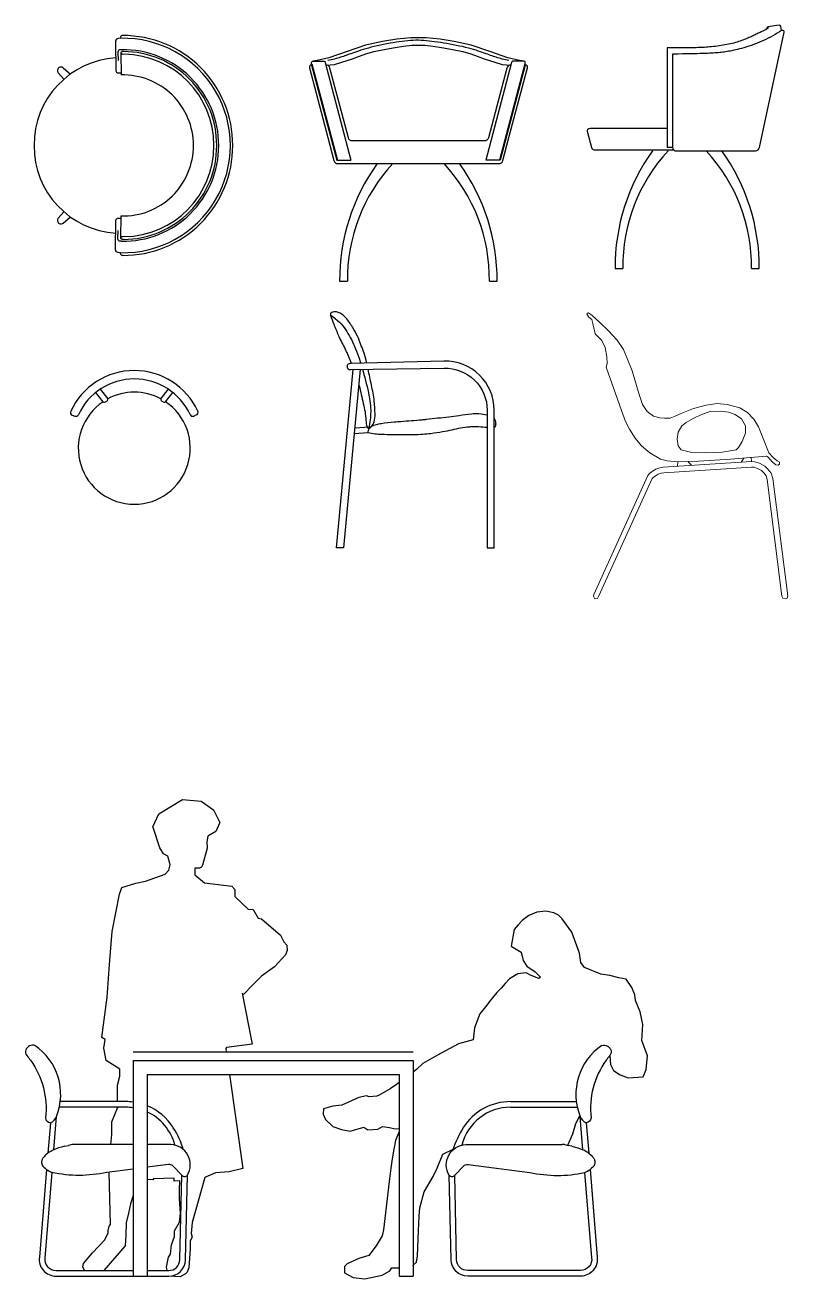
# Model space of a CAD drawing. Header units: centimetres. Extents: x 56177 to 99483, y 493 to 15482.
# Drawn here: x 60480.9 to 60753.3, y 1503.4 to 1950.9 of the extents above; entities that cross this region are included whole.
import ezdxf

# ---------------------------------------------------------------- set-up
doc = ezdxf.new("R2010")
doc.units = ezdxf.units.CM
doc.header["$MEASUREMENT"] = 0

# ---------------------------------------------------------------- blocks, each defined once
blk = doc.blocks.new('sam9-profil')
for p, q in [((-100, 80), (0, 80)), ((-100, 77), (-100, 0)), ((-100, 77), (0, 77)), ((0, 77), (0, 0)), ((-95, 72), (-95, 0)), ((-95, 72), (-5, 72)), ((-5, 72), (-5, 0)), ((-102.52, 60.29), (-126.33, 60.29)), ((-102.52, 62.29), (-125.98, 62.29)), ((34.84, 62.29), (58.3, 62.29)), ((34.84, 60.29), (58.64, 60.29)), ((-127.43, 45.45), (-128.32, 45.08)), ((-126.6, 45.75), (-127.43, 45.45)), ((-125.6, 46.05), (-126.6, 45.75)), ((-124.42, 46.36), (-125.6, 46.05)), ((-124.42, 46.36), (-123.02, 46.68)), ((-121.77, 46.93), (-123.02, 46.68)), ((54.08, 46.93), (55.34, 46.68)), ((56.73, 46.36), (55.34, 46.68)), ((56.73, 46.36), (57.91, 46.05)), ((57.91, 46.05), (58.91, 45.75)), ((58.91, 45.75), (59.75, 45.45)), ((59.75, 45.45), (60.63, 45.08)), ((-132.61, 41.08), (-132.64, 40.82)), ((-132.64, 40.82), (-132.64, 40.54)), ((-132.64, 40.54), (-132.61, 40.26)), ((-132.55, 41.35), (-132.61, 41.08)), ((-132.46, 41.6), (-132.55, 41.35)), ((-132.34, 41.86), (-132.46, 41.6)), ((-132.19, 42.12), (-132.34, 41.86)), ((-132.01, 42.38), (-132.19, 42.12)), ((-131.8, 42.64), (-132.01, 42.38)), ((-131.55, 42.9), (-131.8, 42.64)), ((-131.27, 43.17), (-131.55, 42.9)), ((-130.42, 43.84), (-131.27, 43.17)), ((62.74, 43.84), (63.58, 43.17)), ((63.58, 43.17), (63.86, 42.9)), ((63.86, 42.9), (64.11, 42.64)), ((64.11, 42.64), (64.32, 42.38)), ((64.32, 42.38), (64.5, 42.12)), ((64.5, 42.12), (64.65, 41.86)), ((64.65, 41.86), (64.77, 41.6)), ((64.77, 41.6), (64.86, 41.35)), ((64.86, 41.35), (64.92, 41.08)), ((64.92, 41.08), (64.95, 40.82)), ((64.95, 40.54), (64.92, 40.26)), ((64.95, 40.82), (64.95, 40.54)), ((-132.61, 40.26), (-132.54, 39.96)), ((-132.54, 39.96), (-132.42, 39.65)), ((-132.42, 39.65), (-132.21, 39.31)), ((-132.21, 39.31), (-131.89, 38.93)), ((-131.89, 38.93), (-131.44, 38.52)), ((-131.44, 38.52), (-130.89, 38.11)), ((63.75, 38.52), (63.21, 38.11)), ((64.21, 38.93), (63.75, 38.52)), ((64.52, 39.31), (64.21, 38.93)), ((64.73, 39.65), (64.52, 39.31)), ((64.85, 39.96), (64.73, 39.65)), ((64.92, 40.26), (64.85, 39.96)), ((-100, 0), (-95, 0)), ((-5, 0), (0, 0))]:
    blk.add_line(p, q)
at = {"flags": 128}
for points in [[(-86.77, 146.83), (-87.54, 149.92), (-89.08, 150.69), (-90.39, 152.84), (-92.78, 160.18), (-92.94, 160.39), (-90.76, 164.95), (-82.35, 170.14), (-75.7, 169.49), (-71.32, 166.48), (-69.05, 161.87), (-70.43, 158.71), (-73.24, 156.98), (-73.7, 154.98), (-73.54, 152.78), (-75.25, 146.65), (-75.56, 145.95), (-76.27, 145.66), (-77.92, 145.62), (-77.89, 143.22), (-74.5, 140.32), (-64.71, 139.14), (-63.6, 137.95), (-63.61, 135.53), (-58.93, 130.92), (-57.06, 130.88), (-55.35, 127.78), (-54.11, 127.57), (-47.33, 121.65), (-46.2, 119.28), (-45.13, 118.07), (-44.92, 116.18), (-45.52, 114.68), (-49.49, 110.4), (-54.08, 107.09), (-57.32, 103.82), (-60.57, 100.54), (-61.08, 101.04), (-57.43, 82.77), (-66.61, 81.6), (-66.92, 81.23), (-66.75, 80)], [(-105.5, 62.29), (-105.59, 68.15), (-104.66, 71.32), (-104.67, 73.88), (-109.55, 76.96), (-110.47, 81.38), (-110.01, 84.43), (-111.17, 85.18), (-109.26, 99.51), (-108.36, 111.24), (-107.47, 122.96), (-104.88, 136.33), (-103.96, 138.7), (-98.95, 140.29), (-95.56, 140.95), (-88.55, 143.48), (-87.23, 144.84), (-86.77, 146.83)], [(-65.6, 72), (-60.81, 38.47), (-65.68, 37.26), (-70.5, 36.88), (-74.38, 35.22), (-78.84, 19.09), (-79.26, 15.17), (-78.94, 13.86), (-79.54, 12.6), (-79.56, 9.75), (-80.08, 2.96), (-80.73, 1.43), (-81.31, 0.78), (-83.14, -0.23), (-87.25, 0)], [(-107.96, 47), (-107.54, 50.59), (-107.53, 55.06), (-105.47, 60.27), (-105.47, 60.29)], [(-117.33, 2), (-117.91, 3.28), (-117.71, 4.53), (-114.51, 8.34), (-110.08, 12.95), (-108.93, 15.41), (-108.93, 15.87), (-108.94, 16.33), (-108.51, 17.79), (-108.06, 18.48), (-108.55, 37.11)], [(-87.81, 2), (-88.08, 3.21), (-87.35, 6.72), (-86.64, 7.85), (-86.29, 11.22), (-85.23, 14.13), (-85.25, 16.21), (-83.46, 19.32), (-83.06, 22.38), (-83.45, 27.76), (-83.37, 30.91), (-83.3, 34.05), (-85.28, 33.92), (-85.35, 35.01), (-92.69, 34.76), (-92.97, 34.36), (-95, 34.53)], [(-100, 28.81), (-100.87, 25.83), (-101.66, 22.46), (-102.44, 19.08), (-102.57, 14.61), (-102.79, 10.77), (-110.4, 2)]]:
    blk.add_lwpolyline(points, dxfattribs=at)
for points in [[(82.24, 71.15), (83.31, 73.71), (83.71, 78.62), (81.69, 84.08), (82.03, 89.76), (81.17, 94.34), (79.42, 98.34), (79.21, 100.37), (78.11, 103.04), (76.17, 106.02), (73.55, 106.51), (70.3, 107.31), (67.05, 107.8), (61.29, 110.17), (59.88, 111.95), (59.47, 115.26), (56.73, 122.75), (53.26, 127.5), (51.96, 128.81), (50.25, 129.65), (47.44, 130.26), (44.25, 129.85), (41.33, 128.75), (38.92, 126.95), (37.5, 125.34), (36.08, 123.74), (35.05, 117.8), (38.57, 115.66), (39.29, 112.61), (40.64, 110.65), (43.66, 108.57), (45.52, 106.74), (44.95, 106.28), (42.14, 107.28), (40.35, 108.22), (37.42, 107.95), (34.44, 106.14), (32.95, 104.47), (31.47, 102.8), (29.95, 101.2), (27.8, 98.63), (25.82, 96.13), (23.83, 93.63), (21.89, 88.58), (21.48, 84.37), (16.27, 82.93), (13.16, 81.28), (10.05, 79.63), (6.78, 77.76), (3.52, 75.89), (1.18, 73.8), (0, 72.75)], [(70.27, 78.71), (70.48, 75.49), (71.53, 73.45), (73.96, 71.86), (76.8, 70.82), (82.24, 71.15)], [(-5, 69.06), (-5.92, 68.42), (-8.14, 66.91), (-12.07, 64.55), (-12.96, 64.29), (-15.7, 64.01), (-16.65, 64.39), (-19.39, 63.73), (-25.42, 61), (-28.6, 60.66), (-31.97, 59.68)], [(-31.97, 59.68), (-32.09, 57.83), (-31.24, 55.93), (-28.61, 53.46), (-25.61, 52.34), (-22.48, 51.79), (-17.59, 53.17), (-16.11, 52.22), (-12.61, 52.44), (-10.9, 53.35), (-8.41, 53.05), (-6.43, 52.55), (-5, 52.75)], [(-129.53, 54.76), (-130.42, 43.84)], [(-128.32, 45.08), (-127.34, 57)], [(55.27, 46.69), (57.11, 50.76), (58.1, 54.52), (59.56, 57.25)], [(60.63, 45.08), (59.66, 57)], [(61.85, 54.76), (62.74, 43.84)], [(-5, 51.57), (-6.21, 48.41), (-6.88, 45.29), (-7.4, 41.9), (-7.91, 38.52), (-8.51, 33.77), (-10.58, 16.58), (-11.04, 14.41), (-11.04, 14.41), (-13.18, 10.83), (-15.82, 7.37), (-19.32, 6.32), (-23.51, 4.38), (-24.46, 3.41), (-24.44, 1.18), (-21.43, -0.51), (-17.22, -0.99), (-11.05, 0.33), (-8.33, 1.88), (-7.57, 2.91), (-5.47, 2.93), (-5, 3.01)], [(-100, 47), (-121, 47)], [(0, 3.85), (0.07, 3.86), (1.21, 4.95), (1.63, 7.19), (1.91, 16.2), (2.19, 21.4), (2.46, 24.4), (4, 30.08), (7.21, 35.58), (8.59, 38.59), (10.59, 43.51), (14.34, 45.35)]]:
    blk.add_lwpolyline(points)
for points in [[(-135.08, 82.28, 0.380734), (-138.26, 80.81, 0.286327), (-137.95, 78.71, -0.018435), (-136.63, 77.04, -0.190337), (-131.29, 56.47, 0.34463), (-129.53, 54.76)], [(67.39, 82.28, -0.380734), (70.58, 80.81, -0.286327), (70.27, 78.71, 0.018435), (68.95, 77.04, 0.190337), (63.6, 56.47, -0.34463), (61.85, 54.76)], [(-80.57, 36, 0.563102), (-86.53, 47), (-95, 47)], [(12.88, 36, -0.563102), (18.84, 47), (53.31, 47)], [(-130.89, 38.11), (-133.45, 6.82, 0.455059), (-127.5, 0), (-87.25, 0, 0.407574), (-81.26, 5.86), (-80.57, 36)], [(-128.98, 36.97), (-131.47, 6.55, 0.455059), (-127.5, 2), (-100, 2)], [(-100, 38.22), (-109.39, 37, -0.105364), (-128.98, 36.97)], [(-82.57, 36), (-85.69, 39.27, 0.238866), (-87.39, 39.87), (-95, 38.88)], [(-95, 2), (-87.25, 2, 0.407574), (-83.26, 5.91), (-82.57, 36)], [(63.2, 38.11), (65.76, 6.82, -0.455059), (59.82, 0), (19.57, 0, -0.407574), (13.57, 5.86), (12.88, 36)], [(14.88, 36), (18, 39.27, -0.238866), (19.71, 39.87), (41.7, 37, 0.105364), (61.29, 36.97)], [(61.29, 36.97), (63.78, 6.55, -0.455059), (59.82, 2), (19.57, 2, -0.407574), (15.57, 5.91), (14.88, 36)]]:
    blk.add_lwpolyline(points, format="xyb")
for centre, radius, start, end in [((-146.88, 64.85), 21.05, 338.1163, 56.0796), ((79.19, 64.85), 21.05, 123.9204, 201.8837), ((-102.52, 42.29), 20, 82.748, 90), ((-102.52, 42.29), 18, 81.9372, 90), ((-102.52, 42.29), 20, 32.3599, 67.8995), ((-102.52, 42.29), 18, 14.4818, 65.2893), ((34.84, 42.29), 18, 90, 165.5182), ((34.84, 42.29), 20, 90, 147.6401), ((-130.7, 58.09), 3.53, 289.3016, 341.99), ((63.01, 58.09), 3.53, 198.01, 250.6984), ((-114.45, 34.73), 34.12, 17.6727, 32.3599), ((46.76, 34.73), 34.12, 147.6401, 162.3273), ((-123.85, 35.03), 11, 113.992, 126.7357), ((-121, 43), 4, 90, 101.0932), ((-121, 43), 4, 90, 101.0932), ((53.31, 43), 4, 78.9068, 90), ((53.31, 43), 4, 78.9068, 90), ((56.16, 35.03), 11, 53.2643, 66.008), ((-125.95, 44.18), 7.83, 230.872, 247.2446), ((-81.57, 36.97), 1.39, 224.0177, 315.9816), ((13.88, 36.97), 1.39, 224.0184, 315.9823), ((58.27, 44.18), 7.83, 292.7554, 309.128)]:
    blk.add_arc(centre, radius, start, end)
blk = doc.blocks.new('chaise7-face')
for points in [[(44.13, 78.68), (42.59, 78.83), (38.48, 79.82), (31.99, 82.08), (25.35, 84.29), (19.28, 85.59), (14.26, 86.44), (9.23, 86.96), (6.49, 86.96), (3.75, 86.96), (-1.27, 86.44), (-6.29, 85.59), (-12.36, 84.29), (-19, 82.08), (-25.49, 79.82), (-29.61, 78.83), (-31.15, 78.68)], [(38.84, 78.85), (38.22, 78.98), (37.61, 79.12), (37.01, 79.26), (36.43, 79.4), (35.87, 79.54), (35.33, 79.69), (34.8, 79.84), (34.29, 80), (33.79, 80.16), (33.29, 80.33), (32.8, 80.5), (32.29, 80.68), (31.77, 80.87), (31.23, 81.07), (30.65, 81.28), (30.03, 81.5), (29.37, 81.74), (28.65, 81.99), (27.89, 82.25), (27.07, 82.51), (26.21, 82.78), (25.3, 83.04), (24.34, 83.3), (23.33, 83.56), (22.28, 83.81), (21.18, 84.04), (20.06, 84.27), (18.92, 84.49), (17.77, 84.69), (16.63, 84.89), (15.51, 85.08), (14.4, 85.25), (13.34, 85.42), (12.3, 85.57), (11.29, 85.7), (10.31, 85.82), (9.34, 85.92), (8.38, 86), (7.44, 86.05), (6.49, 86.07), (5.55, 86.07), (4.61, 86.04), (3.65, 85.98), (2.68, 85.9), (1.7, 85.8), (0.69, 85.67), (-0.35, 85.53), (-1.42, 85.37), (-2.52, 85.19), (-3.64, 85), (-4.79, 84.79), (-5.93, 84.57), (-7.07, 84.34), (-8.19, 84.1), (-9.29, 83.85), (-10.34, 83.59), (-11.35, 83.32), (-12.31, 83.05), (-13.22, 82.78), (-14.08, 82.51), (-14.9, 82.25), (-15.66, 81.99), (-16.38, 81.74), (-17.04, 81.5), (-17.66, 81.28), (-18.24, 81.07), (-18.79, 80.87), (-19.31, 80.68), (-19.81, 80.5), (-20.3, 80.33), (-20.8, 80.16), (-21.3, 80), (-21.81, 79.84), (-22.34, 79.69), (-22.89, 79.54), (-23.45, 79.4), (-24.02, 79.26), (-24.62, 79.12), (-25.23, 78.98), (-25.85, 78.85)], [(-26.55, 77.25), (-23.43, 77.41), (-20.81, 78.24), (-17.02, 79.49), (-14.49, 80.36), (-12.28, 81.19), (-9.37, 82.06), (-5.09, 82.93), (-1.8, 83.52), (1.19, 84.02), (4.15, 84.31), (6.49, 84.31), (8.84, 84.31), (11.8, 84.02), (14.79, 83.52), (18.08, 82.93), (22.36, 82.06), (25.27, 81.19), (27.47, 80.36), (30.01, 79.49), (33.8, 78.24), (36.42, 77.41), (39.54, 77.25)], [(-31.65, 77.24), (-22.69, 43.34)], [(-31.52, 77.7), (-22.44, 43.34)], [(-26.8, 78.18), (-17.6, 43.34)], [(39.79, 78.18), (30.59, 43.34)], [(44.51, 77.7), (35.43, 43.34)], [(44.63, 77.24), (35.68, 43.34)], [(-22.69, 43.34), (-17.6, 43.34)], [(35.68, 43.34), (30.59, 43.34)], [(-21.64, 0.08), (-18.86, 0.08)], [(31.85, 0.08), (34.63, 0.08)]]:
    blk.add_lwpolyline(points)
for points in [[(-31.65, 77.24), (-31.66, 77.24, 0.492041), (-32.43, 76.23), (-25.85, 51.34), (-23.7, 43.17, 0.340445), (-22.25, 42.05), (6.49, 42.05), (35.23, 42.05, 0.340445), (36.68, 43.17), (38.84, 51.34), (45.42, 76.23, 0.492041), (44.64, 77.24), (44.63, 77.24)], [(-31.65, 77.24), (-31.65, 78.18, -0.414214), (-31.15, 78.68), (-27.3, 78.68, -0.414214), (-26.8, 78.18)], [(39.54, 77.24), (39.52, 77.24, 0.340445), (38.07, 76.12), (31.51, 51.27, -0.340445), (30.06, 50.15), (6.49, 50.15), (-17.07, 50.15, -0.340445), (-18.52, 51.27), (-25.08, 76.12, 0.340445), (-26.53, 77.24), (-26.55, 77.24)], [(44.63, 77.24), (44.63, 78.18, 0.414214), (44.13, 78.68), (40.29, 78.68, 0.414214), (39.79, 78.18)]]:
    blk.add_lwpolyline(points, format="xyb")
for centre, radius, start, end in [((49.18, 0.56), 70.82, 144.1393, 180.3946), ((41.7, 0.83), 60.57, 137.1097, 180.7118), ((-28.71, 0.83), 60.57, 359.2882, 42.8903), ((-36.19, 0.56), 70.82, 359.6054, 35.8607)]:
    blk.add_arc(centre, radius, start, end)
blk = doc.blocks.new('chaise7-plan')
at = {"elevation": -0.13}
for points in [[(-0.19, 38.05), (-1.04, 38.01, 0.403556), (-1.99, 37), (-1.86, 26.48, 0.410613), (-1.06, 25.69), (0, 25.69)], [(0.14, 33.97), (-0.38, 33.95, 0.407596), (-1.15, 33.14), (-1.06, 30.15)], [(0.88, 33.32), (0.39, 33.31, 0.414814), (-0.1, 32.8), (0.01, 24.95)], [(-0.19, -38.47), (-1.04, -38.43, -0.403556), (-1.99, -37.42), (-1.86, -26.89, -0.410613), (-1.06, -26.1), (0, -26.1)], [(0.88, -33.73), (0.39, -33.73, -0.414814), (-0.1, -33.22), (0.01, -25.37)], [(0.14, -34.39), (-0.38, -34.37, -0.407596), (-1.15, -33.56), (-1.06, -30.57)]]:
    blk.add_lwpolyline(points, format="xyb", dxfattribs=at)
for points in [[(0.57, 39.03), (0.3, 39.02, 0.416061), (-0.2, 38.52), (-0.19, 38.05)], [(1.11, 32.33), (0.71, 32.32, -0.246858), (0.04, 32.66, -0.246858)], [(1.11, -32.75), (0.71, -32.74, 0.246858), (0.04, -33.07, 0.246858)], [(0.57, -39.44), (0.3, -39.44, -0.416061), (-0.2, -38.93), (-0.19, -38.47)]]:
    blk.add_lwpolyline(points, format="xyb")
for points in [[(-22.41, 27.42), (-22.33, 27.49)], [(-20.74, 27.54), (-18.15, 25.28)], [(-20.46, 23.44), (-22.5, 25.73)], [(-20.46, -23.86), (-22.5, -26.14)], [(-20.74, -27.95), (-18.15, -25.69)], [(-22.41, -27.83), (-22.33, -27.91)]]:
    blk.add_lwpolyline(points)
for centre, radius, start, end in [((0.73, -0.21), 38.27, 268.6245, 91.3755), ((0.78, -0.03), 39.06, 359.7447, 90.3074), ((0.68, -0.2, -0.13), 34.18, 359.9929, 90.9087), ((0.77, -0.04, -0.13), 33.36, 359.7117, 89.8046), ((0.72, -0.06), 32.39, 359.7335, 89.3242), ((0, 0), 31.12, 93.4284, 180.3838), ((-21.51, 26.52), 1.27, 44.8535, 218.5473), ((0.68, -0.2, -0.13), 25.16, 359.9904, 91.5413), ((0, -0.42), 31.12, 179.6162, 266.5716), ((0.68, -0.21, -0.13), 25.16, 268.4587, 0.0096), ((0.68, -0.21, -0.13), 34.18, 269.0913, 0.0071), ((0.78, -0.38), 39.06, 269.6926, 0.2553), ((0.77, -0.38, -0.13), 33.36, 270.1954, 0.2883), ((0.72, -0.36), 32.39, 270.6758, 0.2665), ((-21.51, -26.94), 1.27, 141.4527, 315.1465)]:
    blk.add_arc(centre, radius, start, end)
blk = doc.blocks.new('chaise7-profil')
for points in [[(22.58, 85.99), (22.57, 85.98), (22.53, 85.95), (22.48, 85.91), (22.4, 85.85), (22.31, 85.79), (22.21, 85.71), (22.1, 85.63), (21.97, 85.55), (21.84, 85.47), (21.7, 85.39), (21.55, 85.3), (21.38, 85.21), (21.2, 85.12), (20.99, 85.01), (20.76, 84.9), (20.51, 84.77), (20.23, 84.63), (19.93, 84.48), (19.61, 84.33), (19.27, 84.16), (18.91, 83.99), (18.55, 83.82), (18.19, 83.64), (17.82, 83.47), (17.46, 83.3), (17.1, 83.13), (16.74, 82.96), (16.37, 82.79), (15.99, 82.62), (15.6, 82.45), (15.2, 82.27), (14.78, 82.1), (14.35, 81.92), (13.89, 81.74), (13.42, 81.56), (12.92, 81.38), (12.41, 81.2), (11.88, 81.02), (11.33, 80.85), (10.76, 80.68), (10.18, 80.52), (9.57, 80.37), (8.95, 80.22), (8.32, 80.08), (7.67, 79.95), (7.01, 79.83), (6.34, 79.71), (5.66, 79.6), (4.96, 79.5), (4.27, 79.41), (3.57, 79.32), (2.88, 79.25), (2.2, 79.18), (1.53, 79.12), (0.88, 79.06), (0.25, 79.01), (-0.35, 78.97), (-0.93, 78.94), (-1.5, 78.91), (-2.07, 78.89), (-2.66, 78.87), (-3.26, 78.85), (-3.89, 78.84), (-4.56, 78.83), (-5.28, 78.82), (-6.07, 78.81), (-6.95, 78.8), (-7.96, 78.8), (-9.11, 78.79), (-10.42, 78.79), (-11.93, 78.79), (-13.65, 78.79)], [(27.19, 84.96), (26.48, 84.47), (25.72, 83.99), (24.93, 83.52), (24.11, 83.07), (23.28, 82.63), (22.43, 82.21), (21.58, 81.81), (20.74, 81.43), (19.92, 81.06), (19.1, 80.72), (18.31, 80.4), (17.52, 80.09), (16.74, 79.8), (15.98, 79.53), (15.22, 79.28), (14.46, 79.04), (13.71, 78.82), (12.97, 78.61), (12.25, 78.42), (11.53, 78.24), (10.84, 78.08), (10.17, 77.93), (9.53, 77.79), (8.91, 77.67), (8.33, 77.56), (7.78, 77.47), (7.24, 77.38), (6.72, 77.3), (6.21, 77.24), (5.69, 77.18), (5.17, 77.12), (4.63, 77.07), (4.07, 77.02), (3.48, 76.98), (2.86, 76.94), (2.2, 76.9), (1.5, 76.86), (0.74, 76.83), (-0.06, 76.8), (-0.93, 76.77), (-1.86, 76.74), (-2.88, 76.71), (-4, 76.68), (-5.23, 76.66), (-6.6, 76.64), (-8.11, 76.62), (-9.8, 76.6), (-11.67, 76.59)], [(-13.65, 78.79), (-13.65, 43.34), (-11.67, 43.34)], [(-11.67, 76.59), (-11.67, 43.34)], [(-13.65, 43.34), (-11.67, 43.34)], [(-32.23, 0.08), (-29.46, 0.08)], [(16.5, 0.08), (19.27, 0.08)]]:
    blk.add_lwpolyline(points)
for points in [[(-10.78, 42.09), (-10.78, 42.09), (17.89, 42.09, 0.353839), (19.36, 43.27), (28.14, 84.42, 0.522694), (27.58, 85.02), (27.19, 84.96)], [(27.19, 84.96), (26.94, 86.47, 0.409939), (26.38, 86.89), (22.38, 86.3, 0.418501), (21.96, 85.73), (21.99, 85.53)], [(-11.26, 42.32), (-39.57, 42.32, -0.339735), (-40.53, 43.07), (-42.09, 48.89, -0.492833), (-41.12, 50.15), (-13.65, 50.15)]]:
    blk.add_lwpolyline(points, format="xyb")
for centre, radius, start, end in [((38.59, 0.56), 70.82, 144.1393, 180.3946), ((31.1, 0.83), 60.57, 137.1097, 180.7118), ((-10.51, 43.22), 1.17, 174.1544, 256.5911), ((-44.07, 0.83), 60.57, 359.2882, 42.8903), ((-51.55, 0.56), 70.82, 359.6054, 35.8607)]:
    blk.add_arc(centre, radius, start, end)
blk = doc.blocks.new('chaise8-plan')
at = {"color": 0, "linetype": 'ByBlock'}
for p, q in [((-13.8, 19.86), (-11.17, 16.59)), ((-12.24, 21.12), (-9.44, 17.63)), ((9.45, 17.63), (12.26, 21.11)), ((11.18, 16.59), (13.81, 19.85)), ((-22.17, 11.86), (-21.25, 11.48)), ((21.24, 11.5), (22.16, 11.88))]:
    blk.add_line(p, q, dxfattribs=at)
for centre, radius, start, end in [((0, 2.73), 25, 24.8248, 155.2328), ((0, 2.73), 22, 24.9287, 155.1289), ((0, 0), 20, 61.8098, 118.155), ((0, 0), 20, 123.9405, 56.0242), ((-10.62, 17.65), 1.19, 242.7284, 359.3671), ((10.65, 17.67), 1.2, 181.8739, 295.9601), ((-21.79, 12.78), 1, 155.2328, 247.6208), ((-20.87, 12.4), 1, 247.6208, 335.1289), ((20.86, 12.42), 1, 204.9287, 292.4368), ((21.78, 12.8), 1, 292.4368, 24.8248)]:
    blk.add_arc(centre, radius, start, end, dxfattribs=at)
blk = doc.blocks.new('chaise8-profil')
for p, q in [((11.25, 41.04), (6.3, 40.75)), ((11.74, 43.09), (6.48, 42.76))]:
    blk.add_line(p, q)
for points in [[(10.57, 66.89, 0.029876), (9.82, 69.49, 0.014175), (7.77, 74.81, 0.033222), (6.19, 77.98, 0.02966), (3.99, 81.28, 0.051349), (2.34, 83.06, 0.075429), (0.94, 83.95, 0.085804), (-0.36, 84.27, 0.106036), (-1.44, 84.13, 0.059018), (-2.03, 83.83, 0.18777), (-2.15, 83.66, 0.135513), (-2.14, 83.08, 0.022891), (-1.01, 79.88, 0.002206), (0.67, 75.81, 0.010814), (1.03, 74.99, 0.012822), (2.19, 72.66, -0.015687), (3.36, 70.33, -0.007273), (4.09, 68.67, -0.004283), (5.28, 65.82, -0.00003), (5.28, 65.81, -0.015416)], [(4.57, 63.69), (38.38, 64.16, -0.42264), (53.79, 49.15), (53.74, 0), (56.24, 0), (56.29, 49.14, 0.42264), (38.31, 66.65), (5.1, 65.8, 1.300043), (5.13, 63.7)], [(7.93, 58.3, -0.001983), (8.06, 57.83, -0.010542), (8.25, 57.11, -0.001186), (9.73, 50.73, -0.045695), (10.53, 44.88, 0.124045), (11.16, 42.78, 0.382483), (11.56, 42.65, 0.110547), (12.6, 43.43, 0.111925), (13.42, 45.02, 0.070804), (13.74, 47.8, 0.016937), (13.47, 52.44, 0.027456), (13.04, 55.27, 0.000927), (11.87, 60.89, 0.00179), (11.25, 63.78, 0.000703)], [(10.77, 65.95, 0.000337), (10.57, 66.89, 0.029876)], [(11.24, 41.05, -0.084854), (11.76, 42.77, -0.169313), (12.42, 43.42, -0.039358), (14.24, 44.1, -0.04215), (16.02, 44.46, -0.002621), (20.61, 44.96, -0.005143), (22.96, 45.17, -0.002099), (26.75, 45.47, 0.00827), (30.54, 45.76, 0.004201), (32.11, 45.93, 0.000828), (40.07, 46.83, 0.007704), (43.78, 47.31, -0.006566), (48.14, 47.89, -0.046605), (50.84, 47.96, -0.042218), (53.79, 47.51, -0.071874)], [(56.29, 46.07, -0.07618), (56.63, 45.43, -0.063981), (56.81, 44.58, -0.100811), (56.66, 43.3, -0.290016), (56.29, 42.99, -0.030591)], [(53.79, 42.99, -0.009908), (50.71, 43.18, 0.020403), (49.22, 43.25, 0.02615), (47.44, 43.15, 0.014973), (44.36, 42.74, 0.019378), (41.12, 42.07, -0.017195), (37.87, 41.4, -0.010364), (33.68, 40.78, -0.015402), (30.84, 40.51, -0.01236), (27.44, 40.37, -0.006617), (21.09, 40.35, -0.004458), (19.09, 40.39, -0.00208), (14.8, 40.53, -0.026865), (13.79, 40.62, -0.01051), (11.24, 41.05)]]:
    blk.add_lwpolyline(points, format="xyb")
for points in [[(-2.14, 83.08), (-1.27, 82.46), (-0.45, 81.84), (0.3, 81.21), (1, 80.57), (1.63, 79.93), (2.22, 79.28), (2.74, 78.63), (3.21, 77.96), (3.64, 77.29), (4.06, 76.59), (4.47, 75.87), (4.88, 75.13), (5.27, 74.37), (5.66, 73.59), (6.03, 72.78), (6.4, 71.96), (6.76, 71.1), (7.11, 70.21), (7.46, 69.29), (7.81, 68.32), (8.15, 67.33), (8.48, 66.29), (8.61, 65.89)], [(8.44, 63.79), (2.51, 0), (0, 0), (5.92, 63.71)], [(9.24, 63.75), (9.46, 63), (9.76, 61.9), (10.06, 60.8), (10.34, 59.71), (10.61, 58.63), (10.87, 57.56), (11.11, 56.5), (11.35, 55.45), (11.56, 54.43), (11.74, 53.45), (11.89, 52.52), (12.01, 51.63), (12.1, 50.79), (12.16, 49.99), (12.19, 49.24), (12.18, 48.53), (12.16, 47.84), (12.12, 47.14), (12.06, 46.42), (11.99, 45.69), (11.91, 44.95), (11.81, 44.2), (11.69, 43.43), (11.56, 42.65)]]:
    blk.add_lwpolyline(points)
blk = doc.blocks.new('A$C1AA65445')
at = {"lineweight": 20}
for p, q in [((0.5511, 0.4871), (0.5598, 0.5021)), ((0.5874, 0.4894), (0.5862, 0.5043)), ((0.217, 0.4399), (0.2246, 0.4486)), ((0.2246, 0.4486), (0.2362, 0.4567)), ((0.2362, 0.4567), (0.2466, 0.4631)), ((0.2466, 0.4631), (0.2608, 0.4673)), ((0.2547, 0.4448), (0.2656, 0.4481)), ((0.2608, 0.4673), (0.272, 0.4696)), ((0.2656, 0.4481), (0.2746, 0.4499)), ((0.272, 0.4696), (0.5874, 0.4894)), ((0.2746, 0.4499), (0.5875, 0.4696)), ((0.3229, 0.4728), (0.3241, 0.4891)), ((0.3606, 0.49), (0.3746, 0.476)), ((0.5874, 0.4894), (0.599, 0.4888)), ((0.5875, 0.4696), (0.5957, 0.4691)), ((0.5957, 0.4691), (0.6091, 0.4654)), ((0.599, 0.4888), (0.6167, 0.4838)), ((0.6091, 0.4654), (0.6232, 0.4575)), ((0.6167, 0.4838), (0.635, 0.4735)), ((0.6232, 0.4575), (0.6317, 0.4495)), ((0.6317, 0.4495), (0.64, 0.4388)), ((0.635, 0.4735), (0.6464, 0.4629)), ((0.6464, 0.4629), (0.6579, 0.448)), ((0.6579, 0.448), (0.6634, 0.4295)), ((0.0252, 0.0157), (0.217, 0.4399)), ((0.0431, 0.0104), (0.2335, 0.4287)), ((0.2335, 0.4287), (0.2379, 0.4337)), ((0.2379, 0.4337), (0.247, 0.4401)), ((0.247, 0.4401), (0.2547, 0.4448)), ((0.64, 0.4388), (0.644, 0.4254)), ((0.644, 0.4254), (0.6965, 0.0093)), ((0.6634, 0.4295), (0.7179, 0.0099)), ((0.6993, 0.0027), (0.6965, 0.0093)), ((0.7084, 0), (0.6993, 0.0027)), ((0.7153, 0.0024), (0.7084, 0)), ((0.7179, 0.0099), (0.7153, 0.0024))]:
    blk.add_line(p, q, dxfattribs=at)
for points in [[(-0.0001, 1.0154), (0.0065, 1.0052), (0.0177, 0.9968), (0.0214, 0.9819), (0.0298, 0.9455), (0.0382, 0.9371), (0.0532, 0.9221), (0.0653, 0.8969), (0.0709, 0.8634), (0.0718, 0.84), (0.0683, 0.827), (0.1232, 0.6714), (0.1379, 0.6324), (0.1518, 0.6058), (0.1721, 0.5734), (0.1946, 0.5462), (0.2247, 0.5204), (0.2623, 0.4982), (0.2869, 0.4917), (0.3229, 0.4892), (0.3982, 0.4909), (0.5123, 0.4982), (0.6417, 0.5088), (0.6478, 0.5053), (0.6619, 0.4888), (0.6748, 0.4779), (0.6833, 0.4767), (0.6873, 0.4799), (0.6877, 0.4871), (0.68, 0.492), (0.6647, 0.5045), (0.6502, 0.5214), (0.632, 0.5665), (0.6127, 0.6134), (0.5966, 0.6412), (0.5738, 0.6648), (0.546, 0.6809), (0.5003, 0.6938), (0.4653, 0.6964), (0.4253, 0.6913), (0.3802, 0.679), (0.3394, 0.6629), (0.3156, 0.652), (0.2971, 0.6451), (0.277, 0.6442), (0.2605, 0.6454), (0.2377, 0.6515), (0.2156, 0.6679), (0.1981, 0.6929), (0.1866, 0.7287), (0.1611, 0.813), (0.1312, 0.8897), (0.1076, 0.9226), (0.0755, 0.9574), (0.0461, 0.9864), (0.0185, 1.0104), (0.0053, 1.0199), (0.0017, 1.0193), (0.0008, 1.0177)], [(0.4769, 0.6696), (0.4403, 0.6681), (0.4091, 0.6582), (0.3793, 0.6438), (0.3547, 0.6294), (0.3392, 0.617), (0.3259, 0.5944), (0.3228, 0.5698), (0.3259, 0.5462), (0.3367, 0.5313), (0.3752, 0.5216), (0.424, 0.5205), (0.4825, 0.5231), (0.5325, 0.5313), (0.5417, 0.5401), (0.554, 0.5611), (0.5664, 0.5914), (0.5664, 0.6177), (0.5525, 0.6418), (0.5294, 0.6582), (0.5053, 0.6659)]]:
    blk.add_lwpolyline(points, close=True, dxfattribs=at)
blk.add_lwpolyline([(0.0252, 0.0157), (0.0235, 0.0094), (0.0278, 0.0001), (0.0375, 0.0012), (0.0431, 0.0104)], dxfattribs=at)

msp = doc.modelspace()

# ---------------------------------------------------------------- block references
for name, p in [('chaise7-plan', (60515.19, 1908.12, 0.13)), ('chaise7-profil', (60723.81, 1863.96)), ('chaise7-face', (60614.85, 1859.38)), ('chaise8-profil', (60592.12, 1764.28)), ('chaise8-plan', (60519.87, 1799.86)), ('sam9-profil', (60619.43, 1504.38))]:
    msp.add_blockref(name, p)
at = {"xscale": 100, "yscale": 100, "zscale": 100}
msp.add_blockref('A$C1AA65445', (60681.53, 1746.14), dxfattribs=at)

doc.saveas('drawing.dxf')
